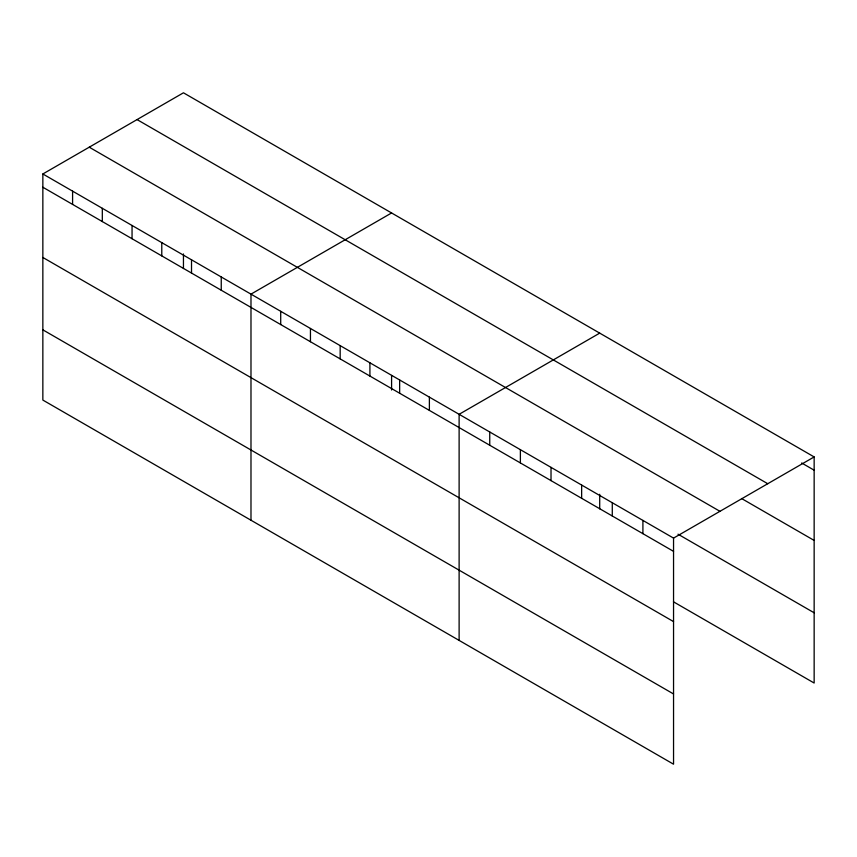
<?xml version="1.0" encoding="UTF-8"?>
<svg xmlns="http://www.w3.org/2000/svg" width="857" height="857" viewBox="0 0 857 857"><rect width="100%" height="100%" fill="white"/><g stroke="black" fill="none" stroke-linecap="round" stroke-linejoin="round"><path stroke-width="1.29" d="M673.463 601.796L814.15 683.029L814.15 456.931L183.452 92.802L42.85 173.971L42.85 400.069L673.548 764.198L673.548 538.11L42.85 173.971M391.585 212.965L250.983 294.133L250.983 520.231M599.707 333.127L459.116 414.306L459.116 640.393M673.548 538.11L814.15 456.931M801.67 462.984L814.15 470.193M137.056 119.584L767.754 483.723M741.541 498.506L814.15 540.424M89.246 147.19L719.944 511.318M677.994 534.179L814.15 612.787M42.85 187.233L673.548 551.362M42.85 257.464L673.548 621.604M42.85 329.838L673.548 693.966M642.911 520.424L642.911 533.675M612.284 502.738L612.284 515.989M599.707 494.285L599.707 508.865M581.646 485.051L581.646 498.303M551.019 467.365L551.019 480.616M520.381 449.679L520.381 462.93M489.743 431.992L489.743 445.244M429.378 397.134L429.378 410.396M399.651 379.972L399.651 393.224M391.585 375.452L391.585 390.021M369.913 362.8L369.913 376.062M340.175 345.639L340.175 358.89M310.448 328.467L310.448 341.729M280.71 311.305L280.71 324.557M221.245 276.972L221.245 290.234M191.518 259.81L191.518 273.062M183.452 253.961L183.452 268.541M161.78 242.638L161.78 255.9M132.053 225.477L132.053 238.728M102.315 208.305L102.315 221.567M72.588 191.143L72.588 204.395"/></g></svg>
